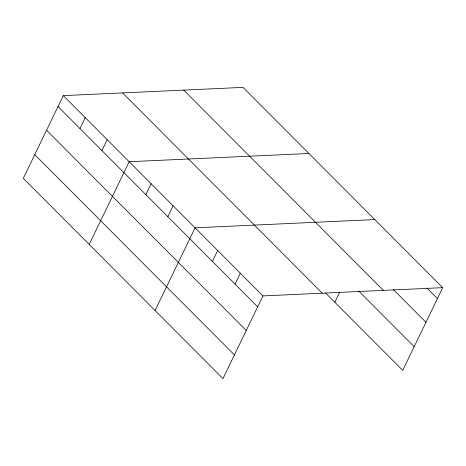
<?xml version="1.0" encoding="UTF-8"?>
<svg xmlns="http://www.w3.org/2000/svg" width="466" height="466" viewBox="0 0 466 466"><rect width="100%" height="100%" fill="white"/><g stroke="black" fill="none" stroke-linecap="round" stroke-linejoin="round"><path stroke-width="0.7" d="M442.7 287.662L243.019 87.381L63.283 95.629L23.3 178.338L222.981 378.619L262.958 295.916L442.7 287.662L402.717 370.371L325.635 293.05M79.971 128.569L85.249 117.659M101.938 150.6L107.209 139.689M89.192 244.429L129.175 161.725L308.917 153.477M145.87 194.66L151.141 183.755M167.83 216.69L173.107 205.786M155.091 310.525L195.068 227.816L374.81 219.568M212.426 261.42L217.698 250.516M235.056 284.12L240.328 273.216M334.827 302.277L339.778 292.031M426.868 287.982L437.428 298.572M393.287 289.479L425.971 322.268M183.709 90.101L383.384 290.388M358.855 291.192L414.169 346.675M122.599 92.909L322.274 293.19M63.283 95.629L262.958 295.916M58.011 106.539L257.686 306.82M46.553 130.23L246.234 330.516M34.752 154.642L234.433 354.923"/></g></svg>
